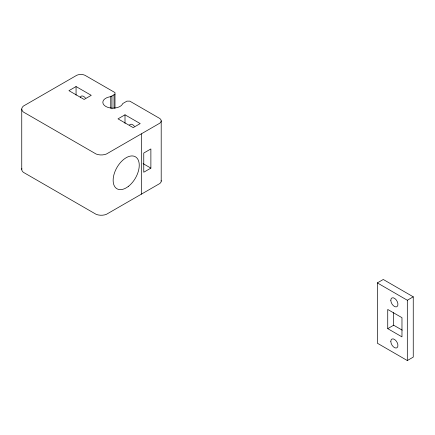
<?xml version="1.0" encoding="UTF-8"?>
<svg xmlns="http://www.w3.org/2000/svg" width="435" height="435" viewBox="0 0 435 435"><rect width="100%" height="100%" fill="white"/><g stroke="black" fill="none" stroke-linecap="round" stroke-linejoin="round"><path stroke-width="0.65" d="M114.987 108.163L114.987 92.584L84.95 75.277A6.601 3.812 0 0 0 76.767 75.277L23.398 106.075A8.896 5.138 0 0 0 23.398 112.034L96.113 154.012A8.901 5.138 0 0 0 106.428 154.012L159.781 123.203A6.601 3.812 0 0 0 159.781 118.478L129.804 101.137L126.955 101.137L122.713 103.584L122.268 104.482A10.07 5.813 0 0 1 105.781 106.45A10.07 5.813 0 0 1 109.196 96.934L110.746 96.673L114.987 94.226M76.06 86.554L68.937 90.665L84.129 99.436L91.252 95.325L76.06 86.554L76.06 95.129M125.008 114.813L118.005 118.853L133.197 127.624L140.2 123.583L125.008 114.813L125.008 123.388M150.88 168.122L143.762 172.233L143.762 153.049L150.88 148.933L150.88 168.122L143.061 163.609M377.335 282.902L383.273 279.477L413.25 296.822L413.25 357.119L407.312 360.544L377.335 343.204L377.335 282.902L407.312 300.248L407.312 360.544M407.312 300.248L413.25 296.822M387.732 328.648L401.973 336.869L401.973 317.686L387.732 309.459L387.732 328.648L393.67 325.222L402.212 330.154M393.67 312.651L393.67 325.222M161.2 120.843L161.2 181.139M141.321 133.898L141.321 194.2M114.041 94.776L114.041 108.326M111.953 95.977L111.953 108.853M110.746 96.673L110.746 108.195M21.75 109.054L21.75 169.356M80.214 97.483A5.035 2.909 60 0 1 85.434 98M129.521 124.954A5.035 2.909 60 0 1 134.382 126.259M161.146 180.634A6.601 3.812 0 0 1 159.188 183.88L106.428 214.314A8.901 5.138 0 0 1 96.113 214.314L23.398 172.336A8.896 5.138 0 0 1 21.859 168.562M390.815 300.28A5.035 2.909 60 0 0 396.154 306.925A5.035 2.909 60 0 0 396.154 299.802A5.035 2.909 60 0 0 390.815 300.28M390.815 341.393A5.035 2.909 60 0 0 396.154 348.038A5.035 2.909 60 0 0 396.154 340.915A5.035 2.909 60 0 0 390.815 341.393M128.374 186.387A18.46 10.658 -60 0 0 136.253 157.367A18.46 10.658 -60 0 0 113.959 174.593A18.46 10.658 -60 0 0 128.374 186.387"/></g></svg>
